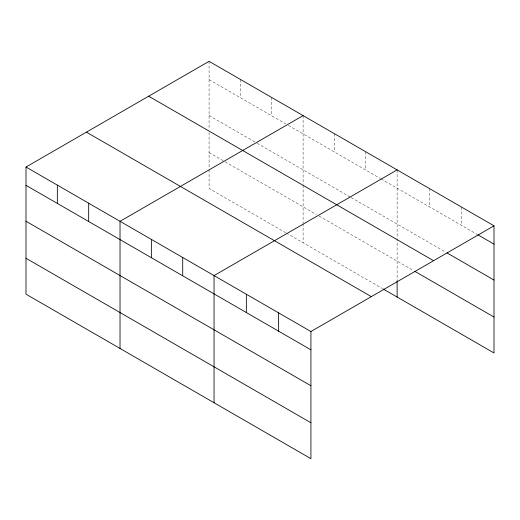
<?xml version="1.0" encoding="UTF-8"?>
<svg xmlns="http://www.w3.org/2000/svg" width="520" height="520" viewBox="0 0 520 520"><rect width="100%" height="100%" fill="white"/><g stroke="black" fill="none" stroke-linecap="round" stroke-linejoin="round"><path stroke-width="0.39" stroke-dasharray="2.6 1.95" d="M209.079 79.625L285.695 123.858M288.476 125.463L380.413 178.542M381.108 178.945L477.152 234.397M209.079 115.544L256.438 142.89M257.133 143.292L350.46 197.171M351.163 197.574L445.562 252.077M209.079 152.555L224.4 161.401M225.102 161.805L316.336 214.481M319.124 216.086L413.27 270.445M285.695 232.707L209.079 188.474L209.079 169.319M286.39 233.109L382.499 288.6M461.708 207.181L461.708 225.478M429.416 188.539L429.416 206.837M397.124 169.891L397.124 237.79M397.124 238.596L397.124 281.079M365.788 151.801L365.788 170.099M334.445 133.705L334.445 152.002M303.101 115.609L303.101 184.314M303.101 185.12L303.101 222.807M303.101 223.6L303.101 242.762M271.765 97.513L271.765 115.817M240.422 79.424L240.422 97.721M209.079 61.328L209.079 129.227M209.079 132.444L209.079 168.519"/><path stroke-width="0.78" d="M26 167.024L310.921 331.526L310.921 458.673L26 294.177L26 167.024L209.079 61.328L494 225.823L494 352.976L383.195 289.003M303.101 115.609L120.023 221.312L120.023 348.459M397.124 169.891L214.045 275.594L214.045 402.747M310.921 331.526L494 225.823M477.854 234.8L494 244.12M446.966 252.889L494 280.046M148.662 96.206L433.582 260.702M414.674 271.258L494 317.05M86.417 132.145L371.339 296.641M26 185.328L310.921 349.824M26 221.247L310.921 385.743M26 258.258L310.921 422.754M397.124 281.079L397.124 297.043M278.629 312.877L278.629 331.182M246.337 294.236L246.337 312.539M182.708 257.498L182.708 275.802M151.365 239.401L151.365 257.706M88.68 203.216L88.68 221.514M57.343 185.12L57.343 203.417"/></g></svg>
